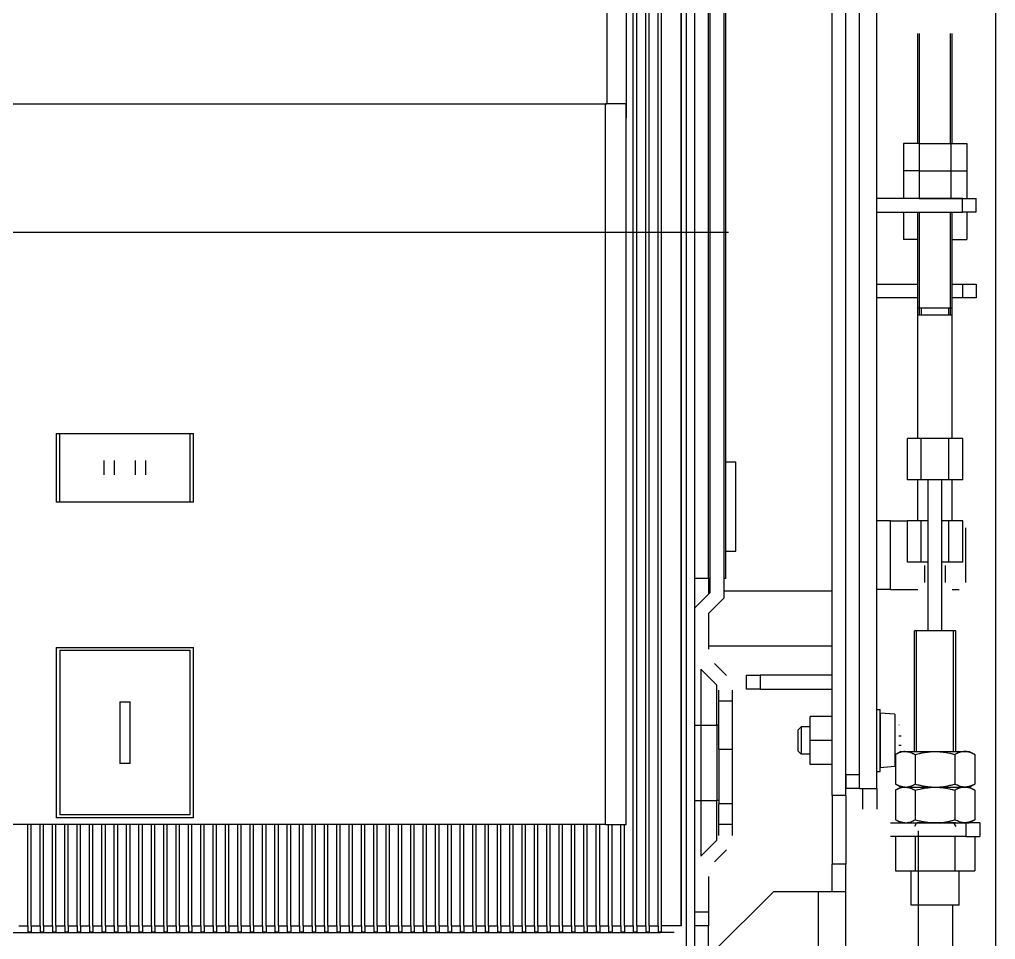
# Model space of a CAD drawing. Header units: metres. Extents: x -364 to 984, y 2601 to 8084.
# Drawn here: x 294.2 to 436.3, y 7642.2 to 7776.2 of the extents above; entities that cross this region are included whole.
import ezdxf

# ---------------------------------------------------------------- set-up
doc = ezdxf.new("R2010")
doc.units = ezdxf.units.M

# ---------------------------------------------------------------- blocks, each defined once
blk = doc.blocks.new('ABB-TR_T7_3')
for p, q in [((602.339783, 105.353454), (602.339783, 310.353454)), ((593.389824, 108.353454), (593.389824, 309.353454)), ((593.889824, 108.353454), (593.889824, 309.353454)), ((595.18982, 108.353454), (595.18982, 309.353454)), ((595.68982, 108.353454), (595.68982, 309.353454)), ((596.989823, 108.353454), (596.989823, 309.353454)), ((597.489823, 108.353454), (597.489823, 309.353454)), ((600.339783, 309.353454), (600.339783, 108.353454)), ((600.339821, 108.353454), (600.339821, 309.353454)), ((602.339821, 105.353454), (602.339821, 309.853454)), ((606.589783, 286.103424), (606.589783, 156.103424)), ((606.589783, 286.103424), (606.589783, 156.103424)), ((622.339783, 127.353424), (622.339783, 286.853424)), ((624.339783, 127.353424), (624.339783, 286.853424)), ((604.589783, 156.931854), (604.589783, 285.275001)), ((604.589783, 156.931854), (604.589783, 285.275001)), ((628.839783, 128.353454), (628.839783, 285.353454)), ((624.339783, 130.353454), (624.339783, 283.353454)), ((626.339783, 130.353454), (626.339783, 283.353454)), ((604.339783, 158.953453), (604.339783, 266.953453)), ((606.839783, 169.453453), (606.839783, 257.953453)), ((589.511391, 243.603454), (589.511391, 228.103454)), ((592.339821, 243.603454), (592.339821, 235.353454)), ((634.839783, 222.353452), (634.839783, 238.353454)), ((635.089783, 222.353452), (635.089783, 238.353454)), ((639.589783, 222.353452), (639.589783, 238.353454)), ((639.839783, 222.353452), (639.839783, 238.353454)), ((592.339821, 235.353454), (592.339821, 226.103454)), ((477.853192, 228.103454), (589.339783, 228.103454)), ((516.665358, 228.103454), (589.511391, 228.103454)), ((592.339783, 228.103454), (589.339783, 228.103454)), ((589.339783, 123.103454), (589.339783, 228.103454)), ((592.339783, 123.103454), (592.339783, 228.103454)), ((635.030381, 222.353454), (632.720978, 222.353454)), ((632.720978, 222.353454), (632.720978, 218.353454)), ((635.030381, 222.353454), (639.649186, 222.353454)), ((635.030381, 222.353454), (635.030381, 218.353454)), ((639.649186, 222.353454), (639.649186, 218.353454)), ((639.649186, 222.353454), (641.958588, 222.353454)), ((641.958588, 222.353454), (641.958588, 218.353454)), ((635.030381, 218.353454), (632.720978, 218.353454)), ((635.030381, 218.353454), (632.720978, 218.353454)), ((632.720978, 218.353454), (632.720978, 214.353455)), ((635.030381, 218.353454), (639.649186, 218.353454)), ((635.030381, 218.353454), (639.649186, 218.353454)), ((635.030381, 218.353454), (635.030381, 214.353455)), ((639.649186, 218.353454), (641.958588, 218.353454)), ((639.649186, 218.353454), (639.649186, 214.353455)), ((639.649186, 218.353454), (641.958588, 218.353454)), ((641.958588, 218.353454), (641.958588, 214.353455)), ((641.958588, 216.353455), (641.958588, 214.353428)), ((641.339783, 214.353455), (628.839783, 214.353455)), ((635.030381, 214.353455), (632.720978, 214.353455)), ((635.030381, 214.353455), (639.649186, 214.353455)), ((639.649186, 214.353455), (641.958588, 214.353455)), ((641.339783, 212.353455), (641.339783, 214.353455)), ((641.339783, 214.353455), (643.339783, 214.353455)), ((643.339783, 212.353455), (643.339783, 214.353455)), ((628.839783, 212.353455), (641.339783, 212.353455)), ((632.720978, 212.353455), (632.720978, 208.353455)), ((634.839783, 198.353454), (634.839783, 212.353449)), ((635.089783, 198.353454), (635.089783, 212.35345)), ((639.589783, 198.353454), (639.589783, 212.35345)), ((639.839783, 198.353454), (639.839783, 212.353449)), ((643.339783, 212.353455), (641.339783, 212.353455)), ((641.958588, 212.353455), (641.958588, 208.353455)), ((607.244744, 209.353454), (383.565323, 209.353454)), ((634.839768, 208.353455), (632.720978, 208.353455)), ((639.839768, 208.353455), (641.958588, 208.353455)), ((639.839783, 201.853449), (639.839783, 208.353452)), ((628.839753, 201.853455), (634.839768, 201.853455)), ((639.839768, 201.853455), (641.339783, 201.853455)), ((641.339783, 201.853455), (643.339783, 201.853455)), ((641.339783, 201.853455), (641.339783, 199.853454)), ((643.339783, 201.853455), (643.339783, 199.853454)), ((634.839768, 199.853454), (628.839783, 199.853454)), ((641.339783, 199.853454), (639.839768, 199.853454)), ((639.839783, 186.353454), (639.839783, 199.853449)), ((643.339783, 199.853454), (641.339783, 199.853454)), ((638.538346, 198.353454), (634.839783, 198.353454)), ((634.839783, 197.353432), (634.839783, 198.353432)), ((635.089783, 197.353432), (635.089783, 198.353432)), ((635.339783, 197.353454), (635.339783, 198.353454)), ((639.839783, 198.353454), (638.538346, 198.353454)), ((639.339783, 197.353454), (639.339783, 198.353454)), ((639.589783, 197.353432), (639.589783, 198.353432)), ((638.538346, 197.353454), (634.839783, 197.353454)), ((634.839783, 179.353454), (634.839783, 197.353454)), ((639.839783, 197.353454), (638.538346, 197.353454)), ((639.839783, 179.353454), (639.839783, 197.353454)), ((592.339821, 181.103454), (592.339821, 190.103454)), ((639.839783, 179.353431), (639.839783, 185.353454)), ((592.339821, 180.603454), (592.339821, 181.103454)), ((509.338486, 180.103454), (509.338486, 170.103454)), ((509.338486, 180.103454), (529.338486, 180.103454)), ((509.838486, 170.103454), (509.838486, 180.103454)), ((528.838486, 170.103454), (528.838486, 180.103454)), ((529.338486, 170.103454), (529.338486, 180.103454)), ((635.319062, 179.353454), (633.298325, 179.353454)), ((633.298325, 173.353454), (633.298325, 179.353454)), ((639.360505, 179.353454), (635.319062, 179.353454)), ((635.319062, 173.353454), (635.319062, 179.353454)), ((641.381241, 179.353454), (639.360505, 179.353454)), ((639.360505, 173.353454), (639.360505, 179.353454)), ((641.381241, 173.353454), (641.381241, 179.353454)), ((516.338486, 174.054142), (516.338486, 176.168937)), ((517.838486, 174.054142), (517.838486, 176.168937)), ((520.838486, 176.168937), (520.838486, 174.054142)), ((522.338486, 176.168937), (522.338486, 174.054142)), ((606.839783, 175.953453), (608.339783, 175.953453)), ((608.339783, 162.953453), (608.339783, 175.953453)), ((635.319062, 173.353454), (633.298325, 173.353454)), ((634.839783, 167.353454), (634.839783, 173.353431)), ((639.360505, 173.353454), (635.319062, 173.353454)), ((636.339783, 151.353454), (636.339783, 173.353454)), ((638.339783, 151.353454), (638.339783, 173.353454)), ((641.381241, 173.353454), (639.360505, 173.353454)), ((639.839783, 167.353454), (639.839783, 173.353431)), ((529.338486, 170.103454), (509.338486, 170.103454)), ((606.839783, 158.953453), (606.839783, 169.453453)), ((630.839783, 167.353454), (628.839783, 167.353454)), ((630.839783, 157.353454), (630.839783, 167.353454)), ((630.839783, 167.353454), (633.298325, 167.353454)), ((635.319062, 167.353454), (633.298325, 167.353454)), ((633.298325, 161.353454), (633.298325, 167.353454)), ((636.339768, 167.353454), (635.319062, 167.353454)), ((635.319062, 161.353454), (635.319062, 167.353454)), ((639.360505, 167.353454), (638.339768, 167.353454)), ((641.381241, 167.353454), (639.360505, 167.353454)), ((639.360505, 161.353454), (639.360505, 167.353454)), ((641.381241, 161.353454), (641.381241, 167.353454)), ((641.839783, 158.353454), (641.839783, 166.353454)), ((606.839783, 162.953453), (608.339783, 162.953453)), ((635.319062, 161.353454), (633.298325, 161.353454)), ((636.339768, 161.353454), (635.319062, 161.353454)), ((635.839783, 158.353454), (635.839783, 160.853454)), ((639.360505, 161.353454), (638.339768, 161.353454)), ((638.339783, 151.353454), (638.339783, 161.353454)), ((638.839783, 158.353454), (638.839783, 160.853454)), ((641.381241, 161.353454), (639.360505, 161.353454)), ((604.339783, 158.953453), (602.339783, 158.953453)), ((604.588761, 158.953453), (604.339783, 158.953453)), ((604.339783, 158.95343), (604.339783, 156.68185)), ((604.339783, 158.95343), (604.339783, 156.68185)), ((606.839783, 158.953453), (606.589775, 158.953453)), ((602.339783, 154.681854), (604.589783, 156.931854)), ((602.339783, 154.681854), (604.589783, 156.931854)), ((604.339783, 157.103424), (604.339783, 156.682769)), ((604.589722, 157.103424), (604.339783, 157.103424)), ((622.339783, 157.103424), (606.589722, 157.103424)), ((630.839783, 157.353454), (628.839783, 157.353454)), ((630.839783, 157.353454), (634.839783, 157.353454)), ((639.839783, 157.353454), (640.839783, 157.353454)), ((606.589783, 156.103424), (604.339783, 153.853424)), ((606.589783, 156.103424), (604.339783, 153.853424)), ((604.339783, 153.85379), (604.339783, 153.103424)), ((604.339783, 153.853424), (604.339783, 148.674491)), ((604.339783, 153.853424), (604.339783, 148.674491)), ((604.339783, 153.103424), (604.339783, 149.103424)), ((638.778061, 151.353454), (634.339783, 151.353454)), ((634.339783, 133.753448), (634.339783, 151.353454)), ((634.639786, 133.753456), (634.639786, 151.353454)), ((640.339783, 151.353454), (638.778061, 151.353454)), ((640.03978, 133.753456), (640.03978, 151.353454)), ((640.339783, 133.753433), (640.339783, 151.353454)), ((640.339783, 133.753456), (640.339783, 151.353454)), ((509.338486, 148.903454), (509.338486, 124.103454)), ((509.338486, 148.903454), (529.338486, 148.903454)), ((509.838486, 148.503456), (528.838486, 148.503456)), ((509.838486, 148.503456), (509.838486, 124.503456)), ((528.838486, 124.503456), (528.838486, 148.503456)), ((529.338486, 124.103454), (529.338486, 148.903454)), ((622.339783, 149.103424), (604.339783, 149.103424)), ((606.961106, 144.810531), (605.21846, 146.553173)), ((606.961106, 144.810531), (605.21846, 146.553173)), ((603.21846, 145.724746), (605.546891, 143.396316)), ((603.21846, 145.724746), (603.21846, 137.603424)), ((603.21846, 145.724746), (603.21846, 137.603424)), ((603.21846, 145.724746), (605.546891, 143.396316)), ((609.839783, 144.853454), (609.839783, 142.853454)), ((609.839783, 144.853454), (611.839783, 144.853454)), ((611.839783, 144.853454), (611.839783, 142.853454)), ((622.339783, 144.853454), (611.839783, 144.853454)), ((605.546891, 137.603424), (605.546891, 143.396316)), ((605.546891, 137.603424), (605.546891, 143.396316)), ((605.839783, 141.103424), (605.839783, 142.689209)), ((605.839783, 141.103424), (605.839783, 142.689209)), ((607.839783, 141.103424), (607.839783, 142.689209)), ((607.839783, 141.103424), (607.839783, 142.689209)), ((611.839783, 142.853454), (609.839783, 142.853454)), ((611.839783, 142.853454), (622.339783, 142.853454)), ((518.588486, 141.003456), (518.588486, 132.003456)), ((518.588486, 141.003456), (520.088486, 141.003456)), ((520.088486, 132.003456), (520.088486, 141.003456)), ((607.839783, 141.103424), (605.839783, 141.103424)), ((605.839783, 134.103424), (605.839783, 141.103424)), ((605.839783, 134.103424), (605.839783, 141.103424)), ((607.839783, 141.103424), (605.839783, 141.103424)), ((607.839783, 134.103424), (607.839783, 141.103424)), ((607.839783, 134.103424), (607.839783, 141.103424)), ((628.839783, 139.853454), (629.339783, 139.853454)), ((628.839783, 130.853454), (628.839783, 139.853454)), ((629.339783, 130.853454), (629.339783, 139.853454)), ((629.339783, 139.353454), (629.339783, 137.271156)), ((631.472413, 139.166877), (629.339783, 139.353454)), ((619.139786, 135.353454), (619.139786, 138.853454)), ((622.339783, 138.853454), (619.139786, 138.853454)), ((631.472413, 139.166877), (631.472413, 137.181709)), ((602.339783, 137.603424), (603.21846, 137.603424)), ((602.339783, 137.603424), (603.21846, 137.603424)), ((603.21846, 137.603424), (603.21846, 126.603424)), ((603.21846, 137.603424), (605.546891, 137.603424)), ((603.21846, 137.603424), (605.546891, 137.603424)), ((603.21846, 137.603424), (603.21846, 126.603424)), ((605.839783, 137.603454), (605.546891, 137.603454)), ((605.839783, 137.603454), (605.546891, 137.603454)), ((605.546891, 137.603424), (605.546891, 126.603424)), ((605.546891, 137.603424), (605.546891, 126.603424)), ((617.339783, 136.853454), (617.839783, 137.353454)), ((617.339783, 136.853454), (617.339783, 136.072593)), ((617.839783, 137.353454), (617.839783, 136.312309)), ((619.139779, 137.353454), (617.839783, 137.353454)), ((629.339783, 137.271156), (629.339783, 131.353454)), ((631.472413, 137.181709), (631.472413, 131.540039)), ((632.069992, 137.653457), (632.102021, 137.653457)), ((617.339783, 136.072593), (617.339783, 133.853454)), ((617.839783, 136.312309), (617.839783, 133.353454)), ((619.139786, 131.853454), (619.139786, 135.353454)), ((622.339783, 135.353454), (619.139786, 135.353454)), ((632.069992, 136.053451), (632.30542, 136.053451)), ((632.30542, 136.053451), (632.378296, 136.053451)), ((605.839783, 134.103424), (605.839783, 126.103424)), ((605.839783, 134.103424), (607.839783, 134.103424)), ((605.839783, 134.103424), (605.839783, 126.103424)), ((605.839783, 134.103424), (607.839783, 134.103424)), ((607.839783, 126.103424), (607.839783, 134.103424)), ((607.839783, 126.103424), (607.839783, 134.103424)), ((617.339783, 133.853454), (617.839783, 133.353454)), ((632.35225, 133.753456), (631.566285, 133.299675)), ((632.069992, 134.653457), (632.378296, 134.653457)), ((632.35225, 133.753456), (632.962815, 133.753456)), ((632.962815, 133.753456), (642.327317, 133.753456)), ((642.327317, 133.753456), (643.113282, 133.299675)), ((619.139779, 133.353454), (617.839783, 133.353454)), ((631.566285, 133.299675), (631.566285, 129.007232)), ((634.453034, 133.299675), (634.453034, 129.007232)), ((640.226532, 133.299675), (640.226532, 129.007232)), ((643.113282, 133.299675), (643.113282, 129.007232)), ((520.088486, 132.003456), (518.588486, 132.003456)), ((622.339783, 131.853454), (619.139786, 131.853454)), ((628.839783, 130.853454), (629.339783, 130.853454)), ((631.472413, 131.540039), (629.339783, 131.353454)), ((631.472413, 131.540039), (631.565827, 131.717598)), ((624.339783, 130.353454), (624.339783, 128.353454)), ((626.339783, 130.353454), (624.339783, 130.353454)), ((626.339783, 128.353454), (626.339783, 130.353454)), ((626.339783, 128.353454), (624.339783, 128.353454)), ((626.339783, 128.353454), (628.839783, 128.353454)), ((626.839783, 125.353454), (626.839783, 128.353454)), ((628.839783, 128.353454), (628.839783, 125.353454)), ((632.35225, 128.553451), (631.566285, 129.007232)), ((632.35225, 128.553451), (631.566285, 128.09967)), ((631.566285, 128.09967), (631.566285, 123.807235)), ((632.35225, 128.553451), (632.962815, 128.553451)), ((632.35225, 128.553451), (632.962815, 128.553451)), ((632.962815, 128.553451), (642.327317, 128.553451)), ((632.962815, 128.553451), (642.327317, 128.553451)), ((634.453034, 128.09967), (634.453034, 123.807235)), ((640.226532, 128.09967), (640.226532, 123.807235)), ((642.327317, 128.553451), (643.113282, 129.007232)), ((642.327317, 128.553451), (643.113282, 128.09967)), ((643.113282, 128.09967), (643.113282, 123.807235)), ((602.339783, 126.603424), (603.21846, 126.603424)), ((602.339783, 126.603424), (603.21846, 126.603424)), ((603.21846, 126.603424), (603.21846, 118.482101)), ((603.21846, 126.603424), (605.546891, 126.603424)), ((603.21846, 126.603424), (603.21846, 118.482101)), ((603.21846, 126.603424), (605.546891, 126.603424)), ((605.546891, 120.810531), (605.546891, 126.603424)), ((605.839783, 126.603424), (605.546891, 126.603424)), ((605.839783, 126.603424), (605.546891, 126.603424)), ((605.546891, 120.810531), (605.546891, 126.603424)), ((624.339783, 127.353424), (622.339783, 127.353424)), ((622.339783, 127.353424), (622.339783, 117.353424)), ((624.339783, 127.353424), (624.339783, 117.353424)), ((605.839783, 123.103424), (605.839783, 126.103424)), ((607.839783, 126.103424), (605.839783, 126.103424)), ((605.839783, 123.103424), (605.839783, 126.103424)), ((607.839783, 126.103424), (605.839783, 126.103424)), ((607.839783, 123.103424), (607.839783, 126.103424)), ((607.839783, 123.103424), (607.839783, 126.103424)), ((529.338486, 124.103454), (509.338486, 124.103454)), ((528.838486, 124.503456), (509.838486, 124.503456)), ((632.35225, 123.353454), (631.566285, 123.807235)), ((642.327317, 123.353454), (643.113282, 123.807235)), ((589.339783, 123.103454), (405.339783, 123.103454)), ((505.189822, 108.353454), (505.189822, 123.103454)), ((505.689822, 108.353454), (505.689822, 123.103454)), ((506.989822, 108.353454), (506.989822, 123.103454)), ((507.489822, 108.353454), (507.489822, 123.103454)), ((508.789822, 108.353454), (508.789822, 123.103454)), ((509.289822, 108.353454), (509.289822, 123.103454)), ((510.589822, 108.353454), (510.589822, 123.103454)), ((511.089822, 108.353454), (511.089822, 123.103454)), ((512.389823, 108.353454), (512.389823, 123.103454)), ((512.889823, 108.353454), (512.889823, 123.103454)), ((514.189822, 108.353454), (514.189822, 123.103454)), ((514.689822, 108.353454), (514.689822, 123.103454)), ((515.989823, 108.353454), (515.989823, 123.103454)), ((516.489823, 108.353454), (516.489823, 123.103454)), ((517.789822, 108.353454), (517.789822, 123.103454)), ((518.289822, 108.353454), (518.289822, 123.103454)), ((519.589821, 108.353454), (519.589821, 123.103454)), ((520.089821, 108.353454), (520.089821, 123.103454)), ((521.389823, 108.353454), (521.389823, 123.103454)), ((521.889823, 108.353454), (521.889823, 123.103454)), ((523.189822, 108.353454), (523.189822, 123.103454)), ((523.689822, 108.353454), (523.689822, 123.103454)), ((524.989823, 108.353454), (524.989823, 123.103454)), ((525.489823, 108.353454), (525.489823, 123.103454)), ((526.789822, 108.353454), (526.789822, 123.103454)), ((527.289822, 108.353454), (527.289822, 123.103454)), ((528.589821, 108.353454), (528.589821, 123.103454)), ((529.089821, 108.353454), (529.089821, 123.103454)), ((530.389821, 108.353454), (530.389821, 123.103454)), ((530.889821, 108.353454), (530.889821, 123.103454)), ((532.189824, 108.353454), (532.189824, 123.103454)), ((532.689824, 108.353454), (532.689824, 123.103454)), ((533.989823, 108.353454), (533.989823, 123.103454)), ((534.489823, 108.353454), (534.489823, 123.103454)), ((535.789822, 108.353454), (535.789822, 123.103454)), ((536.289822, 108.353454), (536.289822, 123.103454)), ((537.589821, 108.353454), (537.589821, 123.103454)), ((538.089821, 108.353454), (538.089821, 123.103454)), ((539.389821, 108.353454), (539.389821, 123.103454)), ((539.889821, 108.353454), (539.889821, 123.103454)), ((541.189824, 108.353454), (541.189824, 123.103454)), ((541.689824, 108.353454), (541.689824, 123.103454)), ((542.989823, 108.353454), (542.989823, 123.103454)), ((543.489823, 108.353454), (543.489823, 123.103454)), ((544.789822, 108.353454), (544.789822, 123.103454)), ((545.289822, 108.353454), (545.289822, 123.103454)), ((546.589821, 108.353454), (546.589821, 123.103454)), ((547.089821, 108.353454), (547.089821, 123.103454)), ((548.389821, 108.353454), (548.389821, 123.103454)), ((548.889821, 108.353454), (548.889821, 123.103454)), ((550.189824, 108.353454), (550.189824, 123.103454)), ((550.689824, 108.353454), (550.689824, 123.103454)), ((551.989823, 108.353454), (551.989823, 123.103454)), ((552.489823, 108.353454), (552.489823, 123.103454)), ((553.789822, 108.353454), (553.789822, 123.103454)), ((554.289822, 108.353454), (554.289822, 123.103454)), ((555.589821, 108.353454), (555.589821, 123.103454)), ((556.089821, 108.353454), (556.089821, 123.103454)), ((557.389821, 108.353454), (557.389821, 123.103454)), ((557.889821, 108.353454), (557.889821, 123.103454)), ((559.189824, 108.353454), (559.189824, 123.103454)), ((559.689824, 108.353454), (559.689824, 123.103454)), ((560.989823, 108.353454), (560.989823, 123.103454)), ((561.489823, 108.353454), (561.489823, 123.103454)), ((562.789818, 108.353454), (562.789818, 123.103454)), ((563.289818, 108.353454), (563.289818, 123.103454)), ((564.589821, 108.353454), (564.589821, 123.103454)), ((565.089821, 108.353454), (565.089821, 123.103454)), ((566.389824, 108.353454), (566.389824, 123.103454)), ((566.889824, 108.353454), (566.889824, 123.103454)), ((568.18982, 108.353454), (568.18982, 123.103454)), ((568.68982, 108.353454), (568.68982, 123.103454)), ((569.989823, 108.353454), (569.989823, 123.103454)), ((570.489823, 108.353454), (570.489823, 123.103454)), ((571.789818, 108.353454), (571.789818, 123.103454)), ((572.289818, 108.353454), (572.289818, 123.103454)), ((573.589821, 108.353454), (573.589821, 123.103454)), ((574.089821, 108.353454), (574.089821, 123.103454)), ((575.389824, 108.353454), (575.389824, 123.103454)), ((575.889824, 108.353454), (575.889824, 123.103454)), ((577.18982, 108.353454), (577.18982, 123.103454)), ((577.68982, 108.353454), (577.68982, 123.103454)), ((578.989823, 108.353454), (578.989823, 123.103454)), ((579.489823, 108.353454), (579.489823, 123.103454)), ((580.789818, 108.353454), (580.789818, 123.103454)), ((581.289818, 108.353454), (581.289818, 123.103454)), ((582.589821, 108.353454), (582.589821, 123.103454)), ((583.089821, 108.353454), (583.089821, 123.103454)), ((584.389824, 108.353454), (584.389824, 123.103454)), ((584.889824, 108.353454), (584.889824, 123.103454)), ((586.18982, 108.353454), (586.18982, 123.103454)), ((586.68982, 108.353454), (586.68982, 123.103454)), ((587.989823, 108.353454), (587.989823, 123.103454)), ((588.489823, 108.353454), (588.489823, 123.103454)), ((589.339783, 123.103454), (592.339783, 123.103454)), ((589.789818, 108.353454), (589.789818, 123.103454)), ((590.289818, 108.353454), (590.289818, 123.103454)), ((591.589821, 108.353454), (591.589821, 123.103454)), ((592.089821, 108.353454), (592.089821, 123.103454)), ((607.839783, 123.103424), (605.839783, 123.103424)), ((605.839783, 121.517639), (605.839783, 123.103424)), ((607.839783, 123.103424), (605.839783, 123.103424)), ((605.839783, 121.517639), (605.839783, 123.103424)), ((607.839783, 121.517639), (607.839783, 123.103424)), ((607.839783, 121.517639), (607.839783, 123.103424)), ((630.839783, 123.353454), (641.839783, 123.353454)), ((632.35225, 123.353454), (632.962815, 123.353454)), ((632.962815, 123.353454), (642.327317, 123.353454)), ((634.639786, 123.353454), (634.339783, 122.833839)), ((640.339783, 123.353454), (634.707032, 123.353454)), ((640.03978, 123.353454), (634.970307, 123.353454)), ((640.03978, 123.353454), (640.339783, 122.833839)), ((643.839783, 123.353454), (641.839783, 123.353454)), ((641.839783, 123.353454), (641.839783, 121.353454)), ((643.839783, 123.353454), (643.839783, 121.353454)), ((641.839783, 121.353454), (630.839783, 121.353454)), ((631.566285, 121.353454), (631.566285, 116.353454)), ((634.453034, 121.353454), (634.453034, 116.353454)), ((634.931214, 88.329307), (634.931214, 122.176582)), ((640.226532, 121.353454), (640.226532, 116.353454)), ((641.839783, 121.353454), (643.839783, 121.353454)), ((643.113282, 121.353454), (643.113282, 116.353454)), ((643.113282, 121.353454), (643.113282, 116.353454)), ((603.21846, 118.482101), (605.546891, 120.810531)), ((603.21846, 118.482101), (605.546891, 120.810531)), ((606.961106, 119.396316), (605.21846, 117.653679)), ((606.961106, 119.396316), (605.21846, 117.653679)), ((624.339783, 117.353424), (622.339783, 117.353424)), ((622.339783, 113.353424), (622.339783, 117.353424)), ((624.339783, 113.353424), (624.339783, 117.353424)), ((604.339783, 115.532356), (604.339783, 110.353424)), ((604.339783, 115.532356), (604.339783, 110.353424)), ((631.566285, 116.353454), (634.453034, 116.353454)), ((633.839783, 111.353454), (633.839783, 116.353454)), ((634.453034, 116.353454), (640.226532, 116.353454)), ((640.226532, 116.353454), (643.113282, 116.353454)), ((640.839783, 111.353454), (640.839783, 116.353454)), ((640.839783, 111.353454), (640.839783, 116.353454)), ((613.839783, 113.353424), (604.839783, 104.353424)), ((613.839783, 113.353424), (620.339783, 113.353424)), ((620.339783, 113.353424), (624.339783, 113.353424)), ((620.339783, 84.853424), (620.339783, 113.353424)), ((624.339783, 84.853424), (624.339783, 113.353424)), ((639.017777, 111.353454), (633.839783, 111.353454)), ((640.839783, 111.353454), (639.017777, 111.353454)), ((639.931214, 88.329307), (639.931214, 111.353454)), ((604.339783, 110.353424), (602.339783, 110.353424)), ((604.339783, 110.353424), (602.339783, 110.353424)), ((604.339783, 110.353424), (604.339783, 108.353424)), ((604.339783, 110.353424), (604.339783, 108.353424)), ((503.889822, 108.353454), (505.189822, 108.353454)), ((505.189822, 108.353454), (505.189822, 107.487427)), ((505.689822, 108.353454), (506.989822, 108.353454)), ((505.689822, 108.353454), (505.689822, 107.487427)), ((506.989822, 108.353454), (506.989822, 107.487427)), ((507.489822, 108.353454), (508.789822, 108.353454)), ((507.489822, 108.353454), (507.489822, 107.487427)), ((508.789822, 108.353454), (508.789822, 107.487427)), ((509.289822, 108.353454), (510.589822, 108.353454)), ((509.289822, 108.353454), (509.289822, 107.487427)), ((510.589822, 108.353454), (510.589822, 107.487427)), ((511.089822, 108.353454), (512.389823, 108.353454)), ((511.089822, 108.353454), (511.089822, 107.487427)), ((512.389823, 108.353454), (512.389823, 107.487427)), ((512.889823, 108.353454), (514.189822, 108.353454)), ((512.889823, 108.353454), (512.889823, 107.487427)), ((514.189822, 108.353454), (514.189822, 107.487427)), ((514.689822, 108.353454), (515.989823, 108.353454)), ((514.689822, 108.353454), (514.689822, 107.487427)), ((515.989823, 108.353454), (515.989823, 107.487427)), ((516.489823, 108.353454), (517.789822, 108.353454)), ((516.489823, 108.353454), (516.489823, 107.487427)), ((517.789822, 108.353454), (517.789822, 107.487427)), ((518.289822, 108.353454), (519.589821, 108.353454)), ((518.289822, 108.353454), (518.289822, 107.487427)), ((519.589821, 108.353454), (519.589821, 107.487427)), ((520.089821, 108.353454), (521.389823, 108.353454)), ((520.089821, 108.353454), (520.089821, 107.487427)), ((521.389823, 108.353454), (521.389823, 107.487427)), ((521.889823, 108.353454), (523.189822, 108.353454)), ((521.889823, 108.353454), (521.889823, 107.487427)), ((523.189822, 108.353454), (523.189822, 107.487427)), ((523.689822, 108.353454), (524.989823, 108.353454)), ((523.689822, 108.353454), (523.689822, 107.487427)), ((524.989823, 108.353454), (524.989823, 107.487427)), ((525.489823, 108.353454), (526.789822, 108.353454)), ((525.489823, 108.353454), (525.489823, 107.487427)), ((526.789822, 108.353454), (526.789822, 107.487427)), ((527.289822, 108.353454), (528.589821, 108.353454)), ((527.289822, 108.353454), (527.289822, 107.487427)), ((528.589821, 108.353454), (528.589821, 107.487427)), ((529.089821, 108.353454), (530.389821, 108.353454)), ((529.089821, 108.353454), (529.089821, 107.487427)), ((530.389821, 108.353454), (530.389821, 107.487427)), ((530.889821, 108.353454), (532.189824, 108.353454)), ((530.889821, 108.353454), (530.889821, 107.487427)), ((532.189824, 108.353454), (532.189824, 107.487427)), ((532.689824, 108.353454), (533.989823, 108.353454)), ((532.689824, 108.353454), (532.689824, 107.487427)), ((533.989823, 108.353454), (533.989823, 107.487427)), ((534.489823, 108.353454), (535.789822, 108.353454)), ((534.489823, 108.353454), (534.489823, 107.487427)), ((535.789822, 108.353454), (535.789822, 107.487427)), ((536.289822, 108.353454), (537.589821, 108.353454)), ((536.289822, 108.353454), (536.289822, 107.487427)), ((537.589821, 108.353454), (537.589821, 107.487427)), ((538.089821, 108.353454), (539.389821, 108.353454)), ((538.089821, 108.353454), (538.089821, 107.487427)), ((539.389821, 108.353454), (539.389821, 107.487427)), ((539.889821, 108.353454), (541.189824, 108.353454)), ((539.889821, 108.353454), (539.889821, 107.487427)), ((541.189824, 108.353454), (541.189824, 107.487427)), ((541.689824, 108.353454), (542.989823, 108.353454)), ((541.689824, 108.353454), (541.689824, 107.487427)), ((542.989823, 108.353454), (542.989823, 107.487427)), ((543.489823, 108.353454), (544.789822, 108.353454)), ((543.489823, 108.353454), (543.489823, 107.487427)), ((544.789822, 108.353454), (544.789822, 107.487427)), ((545.289822, 108.353454), (546.589821, 108.353454)), ((545.289822, 108.353454), (545.289822, 107.487427)), ((546.589821, 108.353454), (546.589821, 107.487427)), ((547.089821, 108.353454), (548.389821, 108.353454)), ((547.089821, 108.353454), (547.089821, 107.487427)), ((548.389821, 108.353454), (548.389821, 107.487427)), ((548.889821, 108.353454), (550.189824, 108.353454)), ((548.889821, 108.353454), (548.889821, 107.487427)), ((550.189824, 108.353454), (550.189824, 107.487427)), ((550.689824, 108.353454), (551.989823, 108.353454)), ((550.689824, 108.353454), (550.689824, 107.487427)), ((551.989823, 108.353454), (551.989823, 107.487427)), ((552.489823, 108.353454), (553.789822, 108.353454)), ((552.489823, 108.353454), (552.489823, 107.487427)), ((553.789822, 108.353454), (553.789822, 107.487427)), ((554.289822, 108.353454), (555.589821, 108.353454)), ((554.289822, 108.353454), (554.289822, 107.487427)), ((555.589821, 108.353454), (555.589821, 107.487427)), ((556.089821, 108.353454), (557.389821, 108.353454)), ((556.089821, 108.353454), (556.089821, 107.487427)), ((557.389821, 108.353454), (557.389821, 107.487427)), ((557.889821, 108.353454), (559.189824, 108.353454)), ((557.889821, 108.353454), (557.889821, 107.487427)), ((559.189824, 108.353454), (559.189824, 107.487427)), ((559.689824, 108.353454), (560.989823, 108.353454)), ((559.689824, 108.353454), (559.689824, 107.487427)), ((560.989823, 108.353454), (560.989823, 107.487427)), ((561.489823, 108.353454), (562.789818, 108.353454)), ((561.489823, 108.353454), (561.489823, 107.487427)), ((562.789818, 108.353454), (562.789818, 107.487427)), ((563.289818, 108.353454), (564.589821, 108.353454)), ((563.289818, 108.353454), (563.289818, 107.487427)), ((564.589821, 108.353454), (564.589821, 107.487427)), ((565.089821, 108.353454), (566.389824, 108.353454)), ((565.089821, 108.353454), (565.089821, 107.487427)), ((566.389824, 108.353454), (566.389824, 107.487427)), ((566.889824, 108.353454), (568.18982, 108.353454)), ((566.889824, 108.353454), (566.889824, 107.487427)), ((568.18982, 108.353454), (568.18982, 107.487427)), ((568.68982, 108.353454), (569.989823, 108.353454)), ((568.68982, 108.353454), (568.68982, 107.487427)), ((569.989823, 108.353454), (569.989823, 107.487427)), ((570.489823, 108.353454), (571.789818, 108.353454)), ((570.489823, 108.353454), (570.489823, 107.487427)), ((571.789818, 108.353454), (571.789818, 107.487427)), ((572.289818, 108.353454), (573.589821, 108.353454)), ((572.289818, 108.353454), (572.289818, 107.487427)), ((573.589821, 108.353454), (573.589821, 107.487427)), ((574.089821, 108.353454), (575.389824, 108.353454)), ((574.089821, 108.353454), (574.089821, 107.487427)), ((575.389824, 108.353454), (575.389824, 107.487427)), ((575.889824, 108.353454), (577.18982, 108.353454)), ((575.889824, 108.353454), (575.889824, 107.487427)), ((577.18982, 108.353454), (577.18982, 107.487427)), ((577.68982, 108.353454), (578.989823, 108.353454)), ((577.68982, 108.353454), (577.68982, 107.487427)), ((578.989823, 108.353454), (578.989823, 107.487427)), ((579.489823, 108.353454), (580.789818, 108.353454)), ((579.489823, 108.353454), (579.489823, 107.487427)), ((580.789818, 108.353454), (580.789818, 107.487427)), ((581.289818, 108.353454), (582.589821, 108.353454)), ((581.289818, 108.353454), (581.289818, 107.487427)), ((582.589821, 108.353454), (582.589821, 107.487427)), ((583.089821, 108.353454), (584.389824, 108.353454)), ((583.089821, 108.353454), (583.089821, 107.487427)), ((584.389824, 108.353454), (584.389824, 107.487427)), ((584.889824, 108.353454), (586.18982, 108.353454)), ((584.889824, 108.353454), (584.889824, 107.487427)), ((586.18982, 108.353454), (586.18982, 107.487427)), ((586.68982, 108.353454), (587.989823, 108.353454)), ((586.68982, 108.353454), (586.68982, 107.487427)), ((587.989823, 108.353454), (587.989823, 107.487427)), ((588.489823, 108.353454), (589.789818, 108.353454)), ((588.489823, 108.353454), (588.489823, 107.487427)), ((589.789818, 108.353454), (589.789818, 107.487427)), ((590.289818, 108.353454), (591.589821, 108.353454)), ((590.289818, 108.353454), (590.289818, 107.487427)), ((591.589821, 108.353454), (591.589821, 107.487427)), ((592.089821, 108.353454), (593.389824, 108.353454)), ((592.089821, 108.353454), (592.089821, 107.487427)), ((593.389824, 108.353454), (593.389824, 107.487427)), ((593.889824, 108.353454), (595.18982, 108.353454)), ((593.889824, 108.353454), (593.889824, 107.487427)), ((595.18982, 108.353454), (595.18982, 107.487427)), ((595.68982, 108.353454), (596.989823, 108.353454)), ((595.68982, 108.353454), (595.68982, 107.487427)), ((596.989823, 108.353454), (596.989823, 107.487427)), ((600.339821, 108.353454), (597.489823, 108.353454)), ((597.489823, 107.490043), (597.489823, 108.353454)), ((604.339783, 108.353424), (602.339783, 108.353424)), ((604.339783, 108.353424), (602.339783, 108.353424)), ((604.339783, 104.353424), (604.339783, 108.353424)), ((604.339783, 104.353424), (604.339783, 108.353424)), ((397.339821, 107.353454), (597.339821, 107.353454)), ((505.189822, 107.487427), (505.689822, 107.487427)), ((506.989822, 107.487427), (507.489822, 107.487427)), ((508.789822, 107.487427), (509.289822, 107.487427)), ((510.589822, 107.487427), (511.089822, 107.487427)), ((512.389823, 107.487427), (512.889823, 107.487427)), ((514.189822, 107.487427), (514.689822, 107.487427)), ((515.989823, 107.487427), (516.489823, 107.487427)), ((517.789822, 107.487427), (518.289822, 107.487427)), ((519.589821, 107.487427), (520.089821, 107.487427)), ((521.389823, 107.487427), (521.889823, 107.487427)), ((523.189822, 107.487427), (523.689822, 107.487427)), ((524.989823, 107.487427), (525.489823, 107.487427)), ((526.789822, 107.487427), (527.289822, 107.487427)), ((528.589821, 107.487427), (529.089821, 107.487427)), ((530.389821, 107.487427), (530.889821, 107.487427)), ((532.189824, 107.487427), (532.689824, 107.487427)), ((533.989823, 107.487427), (534.489823, 107.487427)), ((535.789822, 107.487427), (536.289822, 107.487427)), ((537.589821, 107.487427), (538.089821, 107.487427)), ((539.389821, 107.487427), (539.889821, 107.487427)), ((541.189824, 107.487427), (541.689824, 107.487427)), ((542.989823, 107.487427), (543.489823, 107.487427)), ((544.789822, 107.487427), (545.289822, 107.487427)), ((546.589821, 107.487427), (547.089821, 107.487427)), ((548.389821, 107.487427), (548.889821, 107.487427)), ((550.189824, 107.487427), (550.689824, 107.487427)), ((551.989823, 107.487427), (552.489823, 107.487427)), ((553.789822, 107.487427), (554.289822, 107.487427)), ((555.589821, 107.487427), (556.089821, 107.487427)), ((557.389821, 107.487427), (557.889821, 107.487427)), ((559.189824, 107.487427), (559.689824, 107.487427)), ((560.989823, 107.487427), (561.489823, 107.487427)), ((562.789818, 107.487427), (563.289818, 107.487427)), ((564.589821, 107.487427), (565.089821, 107.487427)), ((566.389824, 107.487427), (566.889824, 107.487427)), ((568.18982, 107.487427), (568.68982, 107.487427)), ((569.989823, 107.487427), (570.489823, 107.487427)), ((571.789818, 107.487427), (572.289818, 107.487427)), ((573.589821, 107.487427), (574.089821, 107.487427)), ((575.389824, 107.487427), (575.889824, 107.487427)), ((577.18982, 107.487427), (577.68982, 107.487427)), ((578.989823, 107.487427), (579.489823, 107.487427)), ((580.789818, 107.487427), (581.289818, 107.487427)), ((582.589821, 107.487427), (583.089821, 107.487427)), ((584.389824, 107.487427), (584.889824, 107.487427)), ((586.18982, 107.487427), (586.68982, 107.487427)), ((587.989823, 107.487427), (588.489823, 107.487427)), ((589.789818, 107.487427), (590.289818, 107.487427)), ((591.589821, 107.487427), (592.089821, 107.487427)), ((593.389824, 107.487427), (593.889824, 107.487427)), ((595.18982, 107.487427), (595.68982, 107.487427)), ((596.989823, 107.487427), (597.339821, 107.487427)), ((597.339821, 107.487427), (597.489823, 107.490043)), ((597.339821, 107.353454), (597.339821, 107.487427)), ((599.339821, 107.353454), (597.339821, 107.353454))]:
    blk.add_line(p, q)
for points in [[(632.950653, 133.745452), (632.819336, 133.737899), (632.771241, 133.733162), (632.639008, 133.714698), (632.589447, 133.705764), (632.454804, 133.676017), (632.40329, 133.662559), (632.264603, 133.620788), (632.210572, 133.602378), (632.066147, 133.547515), (632.008805, 133.523513), (631.856781, 133.454094), (631.795166, 133.423652), (631.633439, 133.337761), (631.566285, 133.299675)], [(632.950653, 133.745452), (633.048447, 133.74591), (633.146332, 133.741943), (633.213822, 133.736602), (633.281113, 133.729255), (633.343644, 133.720611), (633.476029, 133.696464), (633.545075, 133.680793), (633.682251, 133.6436), (633.753403, 133.621215), (633.896103, 133.570167), (633.971665, 133.539901), (634.12143, 133.47364), (634.203431, 133.434028), (634.325684, 133.370712), (634.453034, 133.299675)], [(634.453034, 133.299675), (634.809266, 133.397606), (635.094452, 133.468574), (635.146195, 133.480667), (635.303513, 133.516021), (635.461304, 133.549247), (635.46724, 133.550453), (635.612976, 133.578956), (635.759095, 133.605438), (635.775391, 133.608261), (635.918, 133.631813), (636.060929, 133.653328), (636.073227, 133.655082), (636.211838, 133.673713), (636.350724, 133.690315), (636.362961, 133.691681), (636.49881, 133.705711), (636.634842, 133.717704), (636.646515, 133.718643), (636.780243, 133.728233), (636.914093, 133.735809), (636.925644, 133.736374), (637.057999, 133.741676), (637.1904, 133.744964), (637.202118, 133.745163), (637.465393, 133.745346), (637.477646, 133.745163), (637.740784, 133.736984), (637.753983, 133.736366), (638.018341, 133.719795), (638.032914, 133.71865), (638.299866, 133.693519), (638.316269, 133.691719), (638.58722, 133.657768), (638.605927, 133.655136), (638.882431, 133.611984), (638.903824, 133.608314), (639.187348, 133.555481), (639.212113, 133.550499), (639.505066, 133.487197), (639.533295, 133.480682), (639.835007, 133.406746), (639.870285, 133.397606), (640.045777, 133.350608), (640.226532, 133.299675)], [(643.113282, 133.299675), (643.022904, 133.350608), (642.935166, 133.397606), (642.85141, 133.440094), (642.766709, 133.480667), (642.687806, 133.516159), (642.608048, 133.549697), (642.606186, 133.550453), (642.530274, 133.580093), (642.453614, 133.607742), (642.452103, 133.608261), (642.379212, 133.632316), (642.30568, 133.654373), (642.303193, 133.655082), (642.232636, 133.674034), (642.16156, 133.690963), (642.158326, 133.691681), (642.089646, 133.705848), (642.020585, 133.717994), (642.016541, 133.718643), (641.949265, 133.728286), (641.881745, 133.735908), (641.876969, 133.736374), (641.810654, 133.741684), (641.744187, 133.744979), (641.738739, 133.745163), (641.607087, 133.745346), (641.600983, 133.745163), (641.469574, 133.736999), (641.462815, 133.736366), (641.33078, 133.719818), (641.323349, 133.71865), (641.189789, 133.693504), (641.181672, 133.691719), (641.045639, 133.657615), (641.036835, 133.655136), (640.897461, 133.611602), (640.887894, 133.608314), (640.74379, 133.554542), (640.73375, 133.550499), (640.585358, 133.486305), (640.573151, 133.480682), (640.49234, 133.442146), (640.412476, 133.401702), (640.404663, 133.397606), (640.257004, 133.316795), (640.226532, 133.299675)], [(632.950653, 128.561454), (632.86113, 128.565742), (632.771241, 128.573753), (632.635666, 128.592796), (632.589447, 128.60115), (632.455689, 128.630668), (632.40329, 128.644348), (632.264374, 128.686195), (632.210572, 128.704528), (632.066056, 128.759422), (632.008805, 128.783393), (631.857483, 128.852508), (631.795166, 128.883262), (631.682877, 128.942001), (631.566285, 129.007232)], [(632.950653, 128.545448), (632.819336, 128.537902), (632.771241, 128.533157), (632.639008, 128.514701), (632.589447, 128.50576), (632.454804, 128.476013), (632.40329, 128.462562), (632.264603, 128.420791), (632.210572, 128.402382), (632.066147, 128.347511), (632.008805, 128.323516), (631.856781, 128.254097), (631.795166, 128.223648), (631.633439, 128.137764), (631.566285, 128.09967)], [(632.950653, 128.561454), (633.075119, 128.561645), (633.199891, 128.569), (633.325577, 128.58361), (633.452835, 128.605659), (633.582352, 128.635429), (633.714875, 128.673309), (633.851181, 128.71981), (633.992127, 128.775566), (634.138642, 128.841369), (634.291871, 128.91819), (634.453034, 129.007232)], [(632.950653, 128.545448), (633.048447, 128.545906), (633.146332, 128.541946), (633.213822, 128.536598), (633.281113, 128.529258), (633.343644, 128.520607), (633.476029, 128.49646), (633.545075, 128.480796), (633.682251, 128.443603), (633.753403, 128.421218), (633.896103, 128.37017), (633.971665, 128.339904), (634.12143, 128.273635), (634.203431, 128.234031), (634.325684, 128.170715), (634.453034, 128.09967)], [(634.453034, 129.007232), (634.633789, 128.956298), (634.809266, 128.909309), (634.972016, 128.867996), (635.135285, 128.828781), (635.146195, 128.82624), (635.29773, 128.792122), (635.449723, 128.760017), (635.46724, 128.756454), (635.614319, 128.727714), (635.761765, 128.701011), (635.775391, 128.698646), (635.917679, 128.675148), (636.060273, 128.653671), (636.073227, 128.651832), (636.21193, 128.633186), (636.350876, 128.616569), (636.362961, 128.615226), (636.49878, 128.601204), (636.634797, 128.58921), (636.646515, 128.588272), (636.780243, 128.578674), (636.914109, 128.571098), (636.925644, 128.570541), (637.057999, 128.565231), (637.1904, 128.561943), (637.202118, 128.561744), (637.465393, 128.561561), (637.477646, 128.561752), (637.740799, 128.569923), (637.753983, 128.570541), (638.018341, 128.58712), (638.032914, 128.588256), (638.299866, 128.613388), (638.316269, 128.615188), (638.587281, 128.649147), (638.605927, 128.651771), (638.882279, 128.6949), (638.903824, 128.698593), (639.188019, 128.751556), (639.212113, 128.756416), (639.502427, 128.819122), (639.533295, 128.826225), (639.69014, 128.863586), (639.846466, 128.903076), (639.870285, 128.909301), (640.153763, 128.986801), (640.226532, 129.007232)], [(634.453034, 128.09967), (634.809266, 128.197601), (635.094452, 128.268577), (635.146195, 128.280662), (635.303513, 128.316024), (635.461304, 128.34925), (635.46724, 128.350456), (635.612976, 128.378952), (635.759095, 128.405433), (635.775391, 128.408256), (635.918, 128.431816), (636.060929, 128.453331), (636.073227, 128.455078), (636.211838, 128.473716), (636.350724, 128.490318), (636.362961, 128.491684), (636.49881, 128.505706), (636.634842, 128.517707), (636.646515, 128.518638), (636.780243, 128.528236), (636.914093, 128.535812), (636.925644, 128.536369), (637.057999, 128.541671), (637.1904, 128.544967), (637.202118, 128.545158), (637.465393, 128.545349), (637.477646, 128.545158), (637.740784, 128.536987), (637.753983, 128.536369), (638.018341, 128.51979), (638.032914, 128.518653), (638.299866, 128.493522), (638.316269, 128.491722), (638.58722, 128.457771), (638.605927, 128.455139), (638.882431, 128.411979), (638.903824, 128.408317), (639.187348, 128.355484), (639.212113, 128.350494), (639.505066, 128.287193), (639.533295, 128.280685), (639.835007, 128.206741), (639.870285, 128.197609), (640.045777, 128.150611), (640.226532, 128.09967)], [(643.113282, 129.007232), (642.935166, 128.909309), (642.784378, 128.83448), (642.766709, 128.82624), (642.68686, 128.790374), (642.606186, 128.756454), (642.530884, 128.727035), (642.454834, 128.699592), (642.452103, 128.698646), (642.379075, 128.674545), (642.305405, 128.652458), (642.303193, 128.651832), (642.232666, 128.632888), (642.161637, 128.615966), (642.158326, 128.615226), (642.089646, 128.601059), (642.020569, 128.588913), (642.016541, 128.588272), (641.949265, 128.578621), (641.881745, 128.570999), (641.876969, 128.570541), (641.810654, 128.565223), (641.744187, 128.561927), (641.738739, 128.561744), (641.607087, 128.561561), (641.600983, 128.561752), (641.469574, 128.569908), (641.462815, 128.570541), (641.33078, 128.587089), (641.323349, 128.588256), (641.189789, 128.613411), (641.181672, 128.615188), (641.045655, 128.649292), (641.036835, 128.651771), (640.8974, 128.695327), (640.887894, 128.698593), (640.744065, 128.752258), (640.73375, 128.756416), (640.584168, 128.821136), (640.573151, 128.826225), (640.417832, 128.902465), (640.404663, 128.909301), (640.31691, 128.956298), (640.226532, 129.007232)], [(643.113282, 128.09967), (643.022904, 128.150611), (642.935166, 128.197601), (642.85141, 128.240097), (642.766709, 128.280662), (642.687806, 128.316154), (642.608048, 128.349701), (642.606186, 128.350456), (642.530274, 128.380096), (642.453614, 128.407737), (642.452103, 128.408256), (642.379212, 128.432319), (642.30568, 128.454368), (642.303193, 128.455078), (642.232636, 128.474029), (642.16156, 128.490959), (642.158326, 128.491684), (642.089646, 128.505851), (642.020585, 128.517997), (642.016541, 128.518638), (641.949265, 128.528289), (641.881745, 128.535911), (641.876969, 128.536369), (641.810654, 128.541687), (641.744187, 128.544983), (641.738739, 128.545158), (641.607087, 128.545341), (641.600983, 128.545158), (641.469574, 128.537002), (641.462815, 128.536369), (641.33078, 128.519813), (641.323349, 128.518653), (641.189789, 128.493499), (641.181672, 128.491722), (641.045639, 128.457618), (641.036835, 128.455139), (640.897461, 128.411598), (640.887894, 128.408317), (640.74379, 128.354545), (640.73375, 128.350494), (640.585358, 128.2863), (640.573151, 128.280685), (640.49234, 128.242141), (640.412476, 128.201706), (640.404663, 128.197609), (640.257004, 128.116798), (640.226532, 128.09967)], [(632.950653, 123.361457), (632.86113, 123.365745), (632.771241, 123.373748), (632.635666, 123.392799), (632.589447, 123.401146), (632.455689, 123.430664), (632.40329, 123.444351), (632.264374, 123.486198), (632.210572, 123.504531), (632.066056, 123.559425), (632.008805, 123.583397), (631.857483, 123.652504), (631.795166, 123.683258), (631.682877, 123.741996), (631.566285, 123.807235)], [(632.950653, 123.361457), (633.075119, 123.361641), (633.199891, 123.368995), (633.325577, 123.383613), (633.452835, 123.405662), (633.582352, 123.435432), (633.714875, 123.473312), (633.851181, 123.519813), (633.992127, 123.575569), (634.138642, 123.641365), (634.291871, 123.718193), (634.453034, 123.807235)], [(634.453034, 123.807235), (634.633789, 123.756301), (634.809266, 123.709304), (634.972016, 123.667991), (635.135285, 123.628784), (635.146195, 123.626243), (635.29773, 123.592117), (635.449723, 123.56002), (635.46724, 123.55645), (635.614319, 123.52771), (635.761765, 123.501007), (635.775391, 123.498649), (635.917679, 123.475143), (636.060273, 123.453674), (636.073227, 123.451828), (636.21193, 123.433189), (636.350876, 123.416572), (636.362961, 123.415229), (636.49878, 123.401207), (636.634797, 123.389206), (636.646515, 123.388267), (636.780243, 123.378677), (636.914109, 123.371093), (636.925644, 123.370536), (637.057999, 123.365234), (637.1904, 123.361938), (637.202118, 123.361747), (637.465393, 123.361564), (637.477646, 123.361747), (637.740799, 123.369926), (637.753983, 123.370544), (638.018341, 123.387115), (638.032914, 123.38826), (638.299866, 123.413391), (638.316269, 123.415191), (638.587281, 123.44915), (638.605927, 123.451774), (638.882279, 123.494903), (638.903824, 123.498588), (639.188019, 123.551559), (639.212113, 123.556411), (639.502427, 123.619125), (639.533295, 123.626228), (639.69014, 123.663589), (639.846466, 123.703071), (639.870285, 123.709304), (640.153763, 123.786804), (640.226532, 123.807235)], [(643.113282, 123.807235), (642.935166, 123.709304), (642.784378, 123.634483), (642.766709, 123.626243), (642.68686, 123.59037), (642.606186, 123.55645), (642.530884, 123.527038), (642.454834, 123.499595), (642.452103, 123.498649), (642.379075, 123.474548), (642.305405, 123.452461), (642.303193, 123.451828), (642.232666, 123.432884), (642.161637, 123.415962), (642.158326, 123.415229), (642.089646, 123.401054), (642.020569, 123.388916), (642.016541, 123.388267), (641.949265, 123.378624), (641.881745, 123.370994), (641.876969, 123.370536), (641.810654, 123.365226), (641.744187, 123.36193), (641.738739, 123.361747), (641.607087, 123.361564), (641.600983, 123.361747), (641.469574, 123.369903), (641.462815, 123.370544), (641.33078, 123.387092), (641.323349, 123.38826), (641.189789, 123.413406), (641.181672, 123.415191), (641.045655, 123.449287), (641.036835, 123.451774), (640.8974, 123.49533), (640.887894, 123.498588), (640.744065, 123.552253), (640.73375, 123.556411), (640.584168, 123.621139), (640.573151, 123.626228), (640.417832, 123.702468), (640.404663, 123.709304), (640.31691, 123.756301), (640.226532, 123.807235)]]:
    blk.add_lwpolyline(points)
blk = doc.blocks.new('ABB-IS2_80_60')
blk.add_line((755, 145), (755, 2055))
blk.add_lwpolyline([(0, 2100), (800, 2100), (800, 100), (0, 100)], close=True)

msp = doc.modelspace()

# ---------------------------------------------------------------- block references
for name, p in [('ABB-IS2_80_60', (-363.66, 5984.33)), ('ABB-TR_T7_3', (-209.8, 7535.8))]:
    msp.add_blockref(name, p)

doc.saveas('drawing.dxf')
